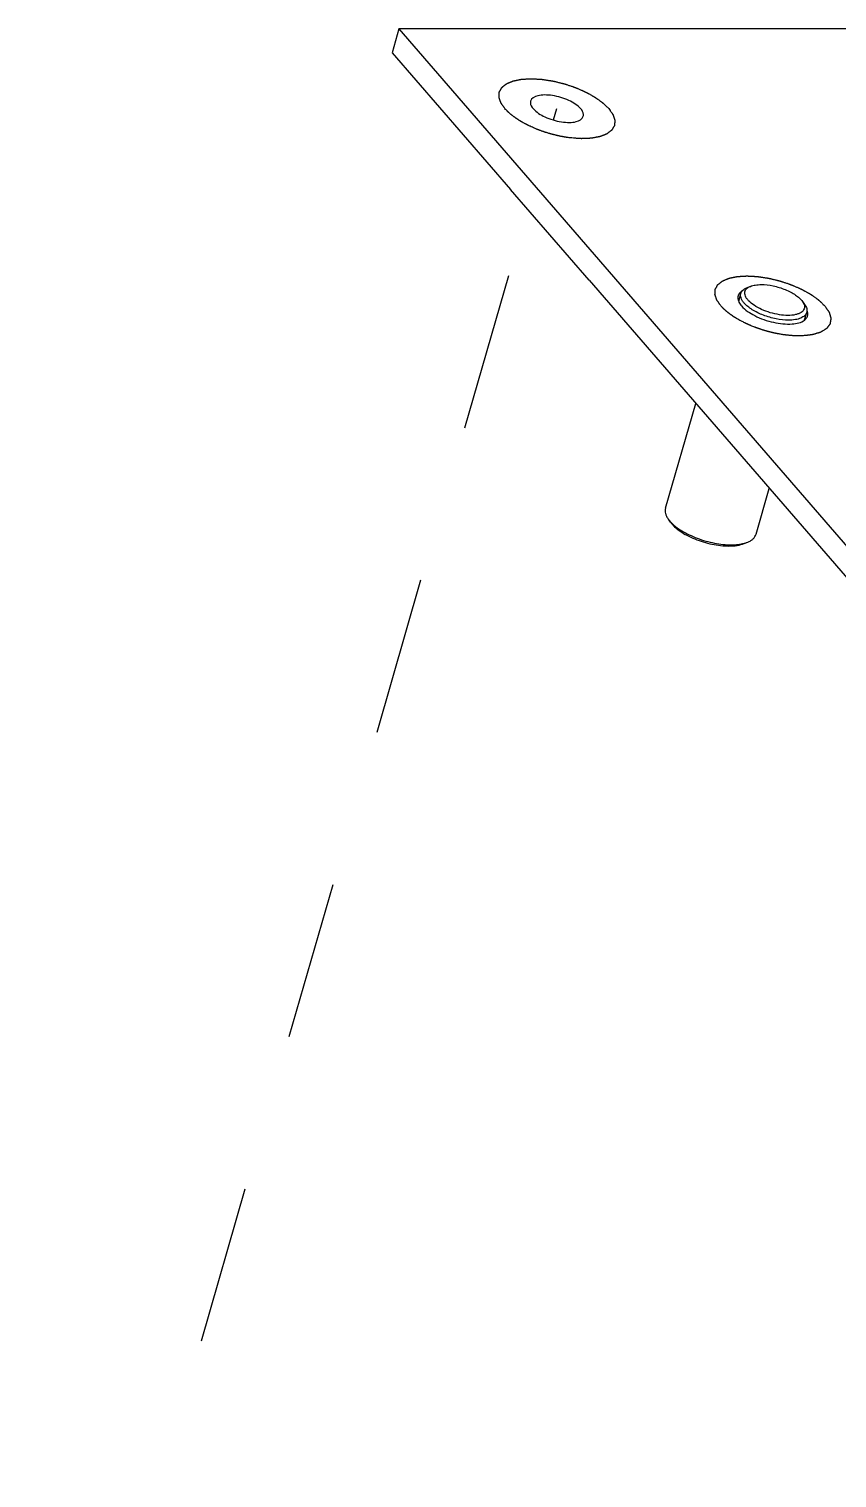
# Model space of a CAD drawing. Header units: millimetres. Extents: x -1 to 407, y -1 to 283.
# Drawn here: x 169.33 to 181.11, y 177.99 to 199.12 of the extents above; entities that cross this region are included whole.
import ezdxf

# ---------------------------------------------------------------- set-up
doc = ezdxf.new("R2010")
doc.units = ezdxf.units.MM
doc.header["$LTSCALE"] = 23.1
doc.linetypes.add('DASHED', pattern=[0.2, 0.1, -0.1])
doc.layers.get('0').update_dxf_attribs({"linetype": 'CONTINUOUS'})
doc.layers.add('001-PCB', color=7, linetype='CONTINUOUS')

msp = doc.modelspace()

# ---------------------------------------------------------------- linework, layer by layer
at = {"color": 4, "linetype": 'DASHED'}
for p, q in [((176.981, 197.794), (177.029, 197.959)), ((167.997, 166.673), (176.604, 196.487))]:
    msp.add_line(p, q, dxfattribs=at)
at = {"layer": '001-PCB', "color": 7, "linetype": 'Continuous'}
for p, q in [((174.723, 199.121), (174.623, 198.775)), ((174.723, 199.121), (189.813, 181.696)), ((211.529, 199.121), (174.723, 199.121)), ((174.623, 198.775), (176.349, 196.781)), ((177.497, 195.456), (189.713, 181.35)), ((179.68, 195.154), (179.711, 195.264)), ((179.851, 195.368), (179.799, 195.347)), ((180.609, 195.149), (180.642, 195.104)), ((180.641, 194.878), (180.672, 194.987)), ((178.612, 192.133), (179.053, 193.659)), ((179.933, 191.752), (180.126, 192.42)), ((178.686, 191.927), (178.654, 191.973)), ((179.761, 191.617), (179.813, 191.638))]:
    msp.add_line(p, q, dxfattribs=at)
at = {"layer": '001-PCB', "color": 4, "linetype": 'Continuous'}
for p, q in [((177.497, 195.456), (176.349, 196.781)), ((179.698, 194.871), (179.669, 194.888))]:
    msp.add_line(p, q, dxfattribs=at)
at = {"layer": '001-PCB', "color": 7, "linetype": 'Continuous'}
for centre, radius, start, end in [((179.829, 195.138), 0.188, 122.0675, 123.377), ((179.767, 195.201), 0.0988, 158.5494, 163.8416), ((180.015, 195.347), 0.339, 220.8953, 221.5974), ((180.591, 194.963), 0.0988, 338.5494, 343.8416)]:
    msp.add_arc(centre, radius, start, end, dxfattribs=at)
at = {"layer": '001-PCB', "color": 4, "linetype": 'Continuous'}
for points, knots in [([(176.271, 197.959), (176.266, 197.966), (176.258, 197.976), (176.249, 197.99), (176.241, 198.001), (176.235, 198.01), (176.23, 198.017), (176.226, 198.022), (176.223, 198.028), (176.22, 198.032), (176.217, 198.036), (176.216, 198.038), (176.214, 198.04), (176.213, 198.041), (176.213, 198.042), (176.212, 198.043), (176.212, 198.043), (176.212, 198.044), (176.211, 198.044), (176.211, 198.044), (176.211, 198.045), (176.211, 198.046), (176.21, 198.047), (176.21, 198.049), (176.209, 198.051), (176.208, 198.055), (176.206, 198.059), (176.205, 198.064), (176.203, 198.069), (176.2, 198.076), (176.198, 198.084), (176.195, 198.093), (176.192, 198.1), (176.191, 198.105), (176.189, 198.11), (176.187, 198.114), (176.186, 198.118), (176.185, 198.12), (176.185, 198.121), (176.184, 198.123), (176.184, 198.124), (176.184, 198.125), (176.184, 198.125), (176.183, 198.125), (176.184, 198.126), (176.184, 198.126), (176.184, 198.127), (176.184, 198.128), (176.184, 198.129), (176.184, 198.13), (176.184, 198.132), (176.184, 198.135), (176.184, 198.139), (176.185, 198.144), (176.185, 198.149), (176.185, 198.155), (176.186, 198.163), (176.186, 198.171), (176.186, 198.177), (176.187, 198.182), (176.187, 198.187), (176.187, 198.19), (176.187, 198.194), (176.187, 198.196), (176.187, 198.197), (176.188, 198.198), (176.188, 198.199), (176.188, 198.2), (176.188, 198.2), (176.188, 198.201), (176.188, 198.201), (176.188, 198.201), (176.188, 198.202), (176.189, 198.203), (176.189, 198.204), (176.19, 198.205), (176.191, 198.207), (176.193, 198.21), (176.195, 198.213), (176.197, 198.217), (176.199, 198.222), (176.202, 198.227), (176.206, 198.234), (176.21, 198.241), (176.213, 198.247), (176.215, 198.251), (176.218, 198.255), (176.22, 198.259), (176.221, 198.262), (176.222, 198.263), (176.223, 198.265), (176.224, 198.266), (176.224, 198.267), (176.224, 198.267), (176.225, 198.268), (176.225, 198.268), (176.225, 198.268), (176.225, 198.268), (176.226, 198.269), (176.227, 198.27), (176.228, 198.27), (176.229, 198.272), (176.231, 198.273), (176.234, 198.275), (176.237, 198.278), (176.242, 198.281), (176.246, 198.285), (176.251, 198.289), (176.258, 198.295), (176.265, 198.301), (176.271, 198.305), (176.275, 198.309), (176.279, 198.312), (176.283, 198.315), (176.286, 198.317), (176.288, 198.318), (176.289, 198.32), (176.29, 198.32), (176.291, 198.321), (176.291, 198.322), (176.292, 198.322), (176.292, 198.322), (176.292, 198.322), (176.293, 198.322), (176.294, 198.323), (176.295, 198.323), (176.297, 198.324), (176.299, 198.325), (176.301, 198.326), (176.305, 198.328), (176.31, 198.33), (176.316, 198.332), (176.322, 198.335), (176.33, 198.338), (176.34, 198.342), (176.35, 198.346), (176.358, 198.35), (176.364, 198.352), (176.37, 198.355), (176.375, 198.357), (176.379, 198.359), (176.381, 198.36), (176.383, 198.361), (176.385, 198.361), (176.386, 198.362), (176.387, 198.362), (176.387, 198.362), (176.387, 198.362), (176.388, 198.363), (176.389, 198.363), (176.39, 198.363), (176.391, 198.363), (176.393, 198.364), (176.396, 198.364), (176.399, 198.365), (176.404, 198.366), (176.41, 198.367), (176.417, 198.369), (176.425, 198.37), (176.435, 198.372), (176.447, 198.375), (176.46, 198.378), (176.47, 198.38), (176.477, 198.381), (176.485, 198.383), (176.491, 198.384), (176.496, 198.385), (176.499, 198.386), (176.502, 198.386), (176.504, 198.387), (176.505, 198.387), (176.506, 198.387), (176.507, 198.387), (176.507, 198.387), (176.508, 198.387), (176.509, 198.387), (176.51, 198.388), (176.512, 198.388), (176.514, 198.388), (176.517, 198.388), (176.521, 198.388), (176.527, 198.389), (176.534, 198.389), (176.543, 198.39), (176.552, 198.39), (176.564, 198.391), (176.578, 198.392), (176.593, 198.393), (176.605, 198.393), (176.614, 198.394), (176.623, 198.394), (176.63, 198.395), (176.636, 198.395), (176.64, 198.395), (176.643, 198.396), (176.645, 198.396), (176.647, 198.396), (176.648, 198.396), (176.649, 198.396), (176.65, 198.396), (176.65, 198.396), (176.651, 198.396), (176.652, 198.396), (176.654, 198.396), (176.657, 198.396), (176.66, 198.395), (176.664, 198.395), (176.671, 198.395), (176.679, 198.394), (176.688, 198.394), (176.698, 198.393), (176.711, 198.393), (176.727, 198.392), (176.743, 198.391), (176.756, 198.39), (176.765, 198.39), (176.775, 198.389), (176.783, 198.389), (176.79, 198.388), (176.794, 198.388), (176.798, 198.388), (176.801, 198.388), (176.803, 198.388), (176.804, 198.388), (176.805, 198.388), (176.807, 198.387), (176.81, 198.387), (176.814, 198.386), (176.819, 198.385), (176.826, 198.384), (176.835, 198.383), (176.845, 198.382), (176.855, 198.38), (176.869, 198.378), (176.885, 198.375), (176.906, 198.372), (176.923, 198.37), (176.936, 198.368), (176.945, 198.366), (176.952, 198.365), (176.957, 198.365), (176.961, 198.364), (176.964, 198.363), (176.966, 198.363), (176.967, 198.363), (176.968, 198.363), (176.97, 198.362), (176.973, 198.362), (176.977, 198.361), (176.982, 198.359), (176.989, 198.358), (176.998, 198.356), (177.012, 198.352), (177.029, 198.348), (177.05, 198.343), (177.07, 198.338), (177.088, 198.334), (177.101, 198.33), (177.11, 198.328), (177.117, 198.327), (177.122, 198.325), (177.126, 198.324), (177.129, 198.324), (177.131, 198.323), (177.132, 198.323), (177.134, 198.323), (177.135, 198.322), (177.138, 198.321), (177.143, 198.32), (177.148, 198.318), (177.154, 198.315), (177.163, 198.313), (177.177, 198.308), (177.194, 198.302), (177.214, 198.295), (177.235, 198.289), (177.252, 198.283), (177.266, 198.278), (177.274, 198.275), (177.281, 198.273), (177.286, 198.271), (177.29, 198.27), (177.293, 198.269), (177.295, 198.268), (177.296, 198.268), (177.298, 198.267), (177.299, 198.267), (177.302, 198.265), (177.306, 198.264), (177.311, 198.262), (177.317, 198.259), (177.325, 198.256), (177.337, 198.25), (177.353, 198.243), (177.372, 198.235), (177.388, 198.228), (177.4, 198.223), (177.41, 198.218), (177.419, 198.214), (177.427, 198.211), (177.433, 198.208), (177.438, 198.206), (177.442, 198.204), (177.445, 198.203), (177.446, 198.202), (177.447, 198.202), (177.448, 198.201), (177.45, 198.201), (177.452, 198.199), (177.456, 198.197), (177.46, 198.195), (177.466, 198.192), (177.473, 198.188), (177.481, 198.183), (177.49, 198.178), (177.501, 198.172), (177.515, 198.164), (177.529, 198.156), (177.54, 198.15), (177.549, 198.145), (177.557, 198.141), (177.564, 198.137), (177.57, 198.134), (177.573, 198.132), (177.576, 198.13), (177.578, 198.129), (177.58, 198.128), (177.581, 198.127), (177.582, 198.127), (177.583, 198.127), (177.583, 198.126), (177.584, 198.126), (177.585, 198.125), (177.586, 198.124), (177.588, 198.123), (177.59, 198.121), (177.593, 198.119), (177.598, 198.116), (177.604, 198.111), (177.611, 198.106), (177.618, 198.101), (177.628, 198.094), (177.639, 198.086), (177.651, 198.077), (177.661, 198.071), (177.668, 198.065), (177.675, 198.06), (177.681, 198.056), (177.686, 198.053), (177.689, 198.051), (177.691, 198.049), (177.693, 198.048), (177.694, 198.047), (177.695, 198.046), (177.696, 198.045), (177.696, 198.045), (177.697, 198.045), (177.697, 198.044), (177.698, 198.043), (177.699, 198.042), (177.701, 198.041), (177.703, 198.039), (177.705, 198.037), (177.709, 198.033), (177.713, 198.029), (177.719, 198.023), (177.725, 198.018), (177.732, 198.011), (177.741, 198.002), (177.753, 197.991), (177.768, 197.977), (177.779, 197.966), (177.786, 197.959)], [0, 0, 0, 0, 0.015625, 0.023438, 0.03125, 0.039062, 0.042969, 0.046875, 0.050781, 0.054688, 0.056641, 0.058594, 0.05957, 0.060547, 0.061523, 0.062012, 0.062256, 0.0625, 0.062744, 0.062988, 0.063477, 0.064453, 0.06543, 0.066406, 0.068359, 0.070312, 0.074219, 0.078125, 0.082031, 0.085938, 0.09375, 0.101562, 0.105469, 0.109375, 0.113281, 0.117188, 0.119141, 0.121094, 0.12207, 0.123047, 0.124023, 0.124512, 0.124756, 0.125, 0.125244, 0.125488, 0.125977, 0.126953, 0.12793, 0.128906, 0.130859, 0.132812, 0.136719, 0.140625, 0.144531, 0.148438, 0.15625, 0.164062, 0.167969, 0.171875, 0.175781, 0.179688, 0.181641, 0.183594, 0.18457, 0.185547, 0.186523, 0.187012, 0.187256, 0.1875, 0.187744, 0.187988, 0.188477, 0.189453, 0.19043, 0.191406, 0.193359, 0.195312, 0.199219, 0.203125, 0.207031, 0.210938, 0.21875, 0.226562, 0.230469, 0.234375, 0.238281, 0.242188, 0.244141, 0.246094, 0.24707, 0.248047, 0.249023, 0.249512, 0.249756, 0.25, 0.250244, 0.250488, 0.250977, 0.251953, 0.25293, 0.253906, 0.255859, 0.257812, 0.261719, 0.265625, 0.269531, 0.273438, 0.28125, 0.289062, 0.292969, 0.296875, 0.300781, 0.304688, 0.306641, 0.308594, 0.30957, 0.310547, 0.311523, 0.312012, 0.312256, 0.3125, 0.312744, 0.312988, 0.313477, 0.314453, 0.31543, 0.316406, 0.318359, 0.320312, 0.324219, 0.328125, 0.332031, 0.335938, 0.34375, 0.351562, 0.355469, 0.359375, 0.363281, 0.367188, 0.369141, 0.371094, 0.37207, 0.373047, 0.374023, 0.374512, 0.374756, 0.375, 0.375244, 0.375488, 0.375977, 0.376953, 0.37793, 0.378906, 0.380859, 0.382812, 0.386719, 0.390625, 0.394531, 0.398438, 0.40625, 0.414062, 0.417969, 0.421875, 0.425781, 0.429688, 0.431641, 0.433594, 0.43457, 0.435547, 0.436523, 0.437012, 0.437256, 0.4375, 0.437744, 0.437988, 0.438477, 0.439453, 0.44043, 0.441406, 0.443359, 0.445312, 0.449219, 0.453125, 0.457031, 0.460938, 0.46875, 0.476562, 0.480469, 0.484375, 0.488281, 0.492188, 0.494141, 0.496094, 0.49707, 0.498047, 0.499023, 0.499512, 0.499756, 0.5, 0.500244, 0.500488, 0.500977, 0.501953, 0.50293, 0.503906, 0.505859, 0.507812, 0.511719, 0.515625, 0.519531, 0.523438, 0.53125, 0.539062, 0.542969, 0.546875, 0.550781, 0.554688, 0.556641, 0.558594, 0.560547, 0.561523, 0.562012, 0.5625, 0.562988, 0.563477, 0.564453, 0.566406, 0.568359, 0.570312, 0.574219, 0.578125, 0.582031, 0.585938, 0.59375, 0.601562, 0.609375, 0.613281, 0.617188, 0.619141, 0.621094, 0.623047, 0.624023, 0.624512, 0.625, 0.625488, 0.625977, 0.626953, 0.628906, 0.630859, 0.632812, 0.636719, 0.640625, 0.648438, 0.65625, 0.664062, 0.671875, 0.675781, 0.679688, 0.681641, 0.683594, 0.685547, 0.686523, 0.687012, 0.6875, 0.687988, 0.688477, 0.689453, 0.691406, 0.693359, 0.695312, 0.699219, 0.703125, 0.710938, 0.71875, 0.726562, 0.734375, 0.738281, 0.742188, 0.744141, 0.746094, 0.748047, 0.749023, 0.749512, 0.75, 0.750488, 0.750977, 0.751953, 0.753906, 0.755859, 0.757812, 0.761719, 0.765625, 0.773438, 0.78125, 0.789062, 0.792969, 0.796875, 0.800781, 0.804688, 0.806641, 0.808594, 0.810547, 0.811523, 0.812012, 0.8125, 0.812988, 0.813477, 0.814453, 0.816406, 0.818359, 0.820312, 0.824219, 0.828125, 0.832031, 0.835938, 0.84375, 0.851562, 0.855469, 0.859375, 0.863281, 0.867188, 0.869141, 0.871094, 0.87207, 0.873047, 0.874023, 0.874512, 0.874756, 0.875, 0.875244, 0.875488, 0.875977, 0.876953, 0.87793, 0.878906, 0.880859, 0.882812, 0.886719, 0.890625, 0.894531, 0.898438, 0.90625, 0.914062, 0.917969, 0.921875, 0.925781, 0.929688, 0.931641, 0.933594, 0.93457, 0.935547, 0.936523, 0.937012, 0.937256, 0.9375, 0.937744, 0.937988, 0.938477, 0.939453, 0.94043, 0.941406, 0.943359, 0.945312, 0.949219, 0.953125, 0.957031, 0.960938, 0.96875, 0.976562, 0.984375, 1, 1, 1, 1]), ([(176.67, 197.687), (176.66, 197.692), (176.645, 197.699), (176.625, 197.709), (176.612, 197.715), (176.602, 197.719), (176.596, 197.722), (176.591, 197.724), (176.589, 197.726), (176.586, 197.727), (176.583, 197.729), (176.578, 197.731), (176.572, 197.735), (176.562, 197.74), (176.55, 197.747), (176.538, 197.753), (176.528, 197.759), (176.522, 197.762), (176.517, 197.765), (176.514, 197.766), (176.512, 197.768), (176.511, 197.768), (176.51, 197.769), (176.508, 197.77), (176.505, 197.772), (176.5, 197.775), (176.493, 197.779), (176.487, 197.784), (176.478, 197.789), (176.469, 197.795), (176.46, 197.801), (176.454, 197.804), (176.45, 197.807), (176.446, 197.809), (176.444, 197.811), (176.442, 197.812), (176.44, 197.813), (176.44, 197.813), (176.439, 197.814), (176.438, 197.815), (176.436, 197.816), (176.434, 197.818), (176.431, 197.82), (176.427, 197.823), (176.422, 197.826), (176.416, 197.831), (176.41, 197.835), (176.403, 197.84), (176.397, 197.844), (176.391, 197.848), (176.386, 197.852), (176.382, 197.855), (176.38, 197.857), (176.378, 197.858), (176.377, 197.859), (176.376, 197.86), (176.375, 197.861), (176.373, 197.862), (176.371, 197.864), (176.368, 197.867), (176.363, 197.871), (176.356, 197.877), (176.347, 197.884), (176.339, 197.892), (176.332, 197.898), (176.327, 197.901), (176.324, 197.905), (176.322, 197.906), (176.32, 197.908), (176.319, 197.908), (176.318, 197.909), (176.317, 197.91), (176.315, 197.913), (176.312, 197.916), (176.307, 197.921), (176.303, 197.926), (176.297, 197.932), (176.286, 197.943), (176.277, 197.952), (176.271, 197.959)], [0, 0, 0, 0, 0.0625, 0.09375, 0.125, 0.140625, 0.15625, 0.164062, 0.167969, 0.171875, 0.179688, 0.1875, 0.203125, 0.21875, 0.25, 0.28125, 0.296875, 0.3125, 0.320312, 0.328125, 0.332031, 0.333984, 0.335938, 0.339844, 0.34375, 0.359375, 0.375, 0.390625, 0.40625, 0.4375, 0.453125, 0.46875, 0.476562, 0.484375, 0.492188, 0.496094, 0.498047, 0.5, 0.501953, 0.503906, 0.507812, 0.515625, 0.523438, 0.53125, 0.546875, 0.5625, 0.578125, 0.59375, 0.609375, 0.625, 0.640625, 0.648438, 0.65625, 0.660156, 0.664062, 0.666016, 0.667969, 0.671875, 0.679688, 0.6875, 0.703125, 0.71875, 0.75, 0.78125, 0.796875, 0.8125, 0.820312, 0.828125, 0.832031, 0.833984, 0.835938, 0.839844, 0.84375, 0.859375, 0.875, 0.890625, 0.90625, 0.9375, 1, 1, 1, 1]), ([(177.786, 197.959), (177.792, 197.95), (177.8, 197.938), (177.812, 197.922), (177.819, 197.912), (177.824, 197.904), (177.828, 197.898), (177.833, 197.892), (177.836, 197.887), (177.839, 197.883), (177.841, 197.88), (177.843, 197.877), (177.844, 197.875), (177.845, 197.874), (177.846, 197.873), (177.846, 197.872), (177.846, 197.872), (177.847, 197.871), (177.847, 197.87), (177.847, 197.869), (177.848, 197.867), (177.849, 197.865), (177.85, 197.861), (177.852, 197.856), (177.854, 197.85), (177.856, 197.844), (177.858, 197.836), (177.861, 197.829), (177.863, 197.821), (177.865, 197.815), (177.867, 197.809), (177.869, 197.804), (177.87, 197.8), (177.871, 197.797), (177.872, 197.795), (177.873, 197.792), (177.873, 197.79), (177.874, 197.79), (177.874, 197.789), (177.874, 197.789), (177.874, 197.788), (177.874, 197.787), (177.874, 197.786), (177.874, 197.785), (177.873, 197.783), (177.873, 197.78), (177.873, 197.775), (177.872, 197.768), (177.872, 197.759), (177.871, 197.75), (177.87, 197.743), (177.87, 197.738), (177.87, 197.732), (177.869, 197.727), (177.869, 197.722), (177.869, 197.719), (177.869, 197.718), (177.868, 197.716), (177.868, 197.715), (177.868, 197.714), (177.868, 197.713), (177.868, 197.713), (177.868, 197.713), (177.868, 197.712), (177.868, 197.712), (177.868, 197.712), (177.867, 197.711), (177.867, 197.71), (177.866, 197.708), (177.864, 197.706), (177.863, 197.704), (177.861, 197.701), (177.859, 197.697), (177.856, 197.692), (177.852, 197.686), (177.848, 197.678), (177.843, 197.67), (177.839, 197.663), (177.837, 197.659), (177.834, 197.655), (177.832, 197.652), (177.831, 197.649), (177.83, 197.647), (177.829, 197.646), (177.829, 197.646), (177.829, 197.645), (177.828, 197.645), (177.828, 197.645), (177.828, 197.644), (177.827, 197.644), (177.826, 197.643), (177.825, 197.643), (177.824, 197.642), (177.822, 197.64), (177.82, 197.639), (177.818, 197.637), (177.815, 197.635), (177.81, 197.631), (177.803, 197.625), (177.793, 197.618), (177.783, 197.61), (177.775, 197.604), (177.769, 197.599), (177.766, 197.597), (177.763, 197.595), (177.762, 197.594), (177.761, 197.593), (177.759, 197.592), (177.759, 197.592), (177.758, 197.591), (177.758, 197.591), (177.757, 197.591), (177.757, 197.591), (177.756, 197.59), (177.756, 197.59), (177.754, 197.589), (177.751, 197.588), (177.748, 197.587), (177.743, 197.585), (177.737, 197.583), (177.73, 197.58), (177.721, 197.576), (177.709, 197.572), (177.697, 197.567), (177.688, 197.563), (177.681, 197.56), (177.675, 197.558), (177.671, 197.556), (177.667, 197.555), (177.664, 197.554), (177.662, 197.553), (177.66, 197.552), (177.659, 197.552), (177.658, 197.552), (177.658, 197.551), (177.657, 197.551), (177.657, 197.551), (177.656, 197.551), (177.654, 197.551), (177.652, 197.55), (177.65, 197.55), (177.647, 197.549), (177.641, 197.548), (177.634, 197.547), (177.625, 197.545), (177.616, 197.543), (177.607, 197.542), (177.595, 197.54), (177.58, 197.537), (177.566, 197.534), (177.554, 197.532), (177.546, 197.53), (177.541, 197.529), (177.538, 197.529), (177.536, 197.528), (177.534, 197.528), (177.532, 197.528), (177.532, 197.528), (177.531, 197.527), (177.53, 197.527), (177.528, 197.527), (177.525, 197.527), (177.521, 197.527), (177.516, 197.527), (177.511, 197.527), (177.504, 197.526), (177.496, 197.526), (177.486, 197.525), (177.475, 197.525), (177.462, 197.524), (177.445, 197.524), (177.428, 197.523), (177.414, 197.522), (177.406, 197.522), (177.399, 197.522), (177.395, 197.522), (177.391, 197.521), (177.389, 197.521), (177.388, 197.521), (177.386, 197.521), (177.385, 197.521), (177.383, 197.521), (177.381, 197.522), (177.377, 197.522), (177.372, 197.522), (177.367, 197.523), (177.359, 197.523), (177.349, 197.524), (177.338, 197.525), (177.327, 197.525), (177.312, 197.526), (177.293, 197.528), (177.262, 197.53), (177.24, 197.532), (177.224, 197.533)], [0, 0, 0, 0, 0.03125, 0.046875, 0.0625, 0.070312, 0.078125, 0.085938, 0.09375, 0.097656, 0.101562, 0.105469, 0.107422, 0.109375, 0.110352, 0.111328, 0.111816, 0.112305, 0.113281, 0.115234, 0.117188, 0.121094, 0.125, 0.132812, 0.140625, 0.148438, 0.15625, 0.171875, 0.179688, 0.1875, 0.195312, 0.203125, 0.207031, 0.210938, 0.214844, 0.21875, 0.220703, 0.22168, 0.222168, 0.222656, 0.223633, 0.224609, 0.226562, 0.228516, 0.230469, 0.234375, 0.242188, 0.25, 0.265625, 0.28125, 0.289062, 0.296875, 0.304688, 0.3125, 0.320312, 0.324219, 0.326172, 0.328125, 0.330078, 0.332031, 0.33252, 0.333008, 0.333252, 0.333496, 0.333984, 0.334961, 0.335938, 0.337891, 0.339844, 0.34375, 0.347656, 0.351562, 0.359375, 0.367188, 0.375, 0.390625, 0.40625, 0.414062, 0.421875, 0.429688, 0.433594, 0.4375, 0.441406, 0.442383, 0.443359, 0.443848, 0.444336, 0.444824, 0.445312, 0.446289, 0.447266, 0.449219, 0.451172, 0.453125, 0.457031, 0.460938, 0.464844, 0.46875, 0.484375, 0.5, 0.515625, 0.53125, 0.539062, 0.542969, 0.546875, 0.548828, 0.550781, 0.552734, 0.553711, 0.554688, 0.555176, 0.555664, 0.556152, 0.556641, 0.557617, 0.558594, 0.5625, 0.566406, 0.570312, 0.578125, 0.585938, 0.59375, 0.609375, 0.625, 0.632812, 0.640625, 0.648438, 0.652344, 0.65625, 0.660156, 0.662109, 0.664062, 0.665039, 0.666016, 0.666504, 0.666992, 0.66748, 0.667969, 0.669922, 0.671875, 0.673828, 0.675781, 0.679688, 0.6875, 0.695312, 0.703125, 0.710938, 0.71875, 0.734375, 0.75, 0.757812, 0.765625, 0.769531, 0.771484, 0.773438, 0.775391, 0.776367, 0.777344, 0.777832, 0.77832, 0.779297, 0.78125, 0.785156, 0.789062, 0.792969, 0.796875, 0.804688, 0.8125, 0.820312, 0.828125, 0.84375, 0.859375, 0.867188, 0.875, 0.878906, 0.882812, 0.884766, 0.886719, 0.887695, 0.888672, 0.889648, 0.890625, 0.892578, 0.894531, 0.898438, 0.902344, 0.90625, 0.914062, 0.921875, 0.929688, 0.9375, 0.953125, 0.96875, 1, 1, 1, 1]), ([(177.224, 197.533), (177.213, 197.534), (177.196, 197.537), (177.176, 197.54), (177.165, 197.541), (177.157, 197.543), (177.148, 197.544), (177.142, 197.545), (177.138, 197.545), (177.136, 197.546), (177.135, 197.546), (177.133, 197.546), (177.13, 197.547), (177.127, 197.547), (177.121, 197.549), (177.114, 197.55), (177.102, 197.552), (177.087, 197.555), (177.072, 197.558), (177.06, 197.561), (177.053, 197.562), (177.047, 197.563), (177.044, 197.564), (177.041, 197.564), (177.038, 197.565), (177.032, 197.567), (177.025, 197.568), (177.013, 197.571), (176.998, 197.575), (176.984, 197.579), (176.972, 197.582), (176.963, 197.584), (176.956, 197.586), (176.95, 197.587), (176.948, 197.588), (176.945, 197.588), (176.943, 197.589), (176.94, 197.59), (176.935, 197.591), (176.928, 197.594), (176.919, 197.596), (176.907, 197.6), (176.893, 197.604), (176.878, 197.609), (176.866, 197.612), (176.859, 197.614), (176.854, 197.616), (176.851, 197.617), (176.848, 197.618), (176.845, 197.619), (176.839, 197.621), (176.832, 197.624), (176.82, 197.628), (176.806, 197.633), (176.792, 197.638), (176.781, 197.642), (176.773, 197.645), (176.768, 197.647), (176.764, 197.648), (176.761, 197.649), (176.758, 197.65), (176.754, 197.652), (176.746, 197.655), (176.735, 197.66), (176.721, 197.666), (176.698, 197.675), (176.681, 197.682), (176.67, 197.687)], [0, 0, 0, 0, 0.0625, 0.09375, 0.109375, 0.125, 0.140625, 0.15625, 0.160156, 0.164062, 0.166016, 0.167969, 0.171875, 0.179688, 0.1875, 0.203125, 0.21875, 0.25, 0.28125, 0.296875, 0.3125, 0.320312, 0.328125, 0.332031, 0.335938, 0.34375, 0.359375, 0.375, 0.40625, 0.4375, 0.453125, 0.46875, 0.484375, 0.492188, 0.496094, 0.5, 0.503906, 0.507812, 0.515625, 0.53125, 0.546875, 0.5625, 0.59375, 0.625, 0.640625, 0.65625, 0.664062, 0.667969, 0.671875, 0.679688, 0.6875, 0.703125, 0.71875, 0.75, 0.78125, 0.796875, 0.8125, 0.820312, 0.828125, 0.832031, 0.835938, 0.84375, 0.859375, 0.875, 0.90625, 0.9375, 1, 1, 1, 1]), ([(179.421, 195.082), (179.417, 195.089), (179.409, 195.1), (179.399, 195.114), (179.392, 195.125), (179.386, 195.133), (179.381, 195.141), (179.377, 195.146), (179.373, 195.151), (179.37, 195.156), (179.368, 195.159), (179.366, 195.161), (179.365, 195.163), (179.364, 195.164), (179.363, 195.166), (179.363, 195.166), (179.363, 195.167), (179.362, 195.167), (179.362, 195.167), (179.362, 195.168), (179.362, 195.169), (179.361, 195.17), (179.361, 195.171), (179.36, 195.173), (179.36, 195.175), (179.358, 195.178), (179.357, 195.182), (179.355, 195.188), (179.354, 195.193), (179.351, 195.199), (179.348, 195.208), (179.345, 195.216), (179.343, 195.223), (179.341, 195.228), (179.339, 195.234), (179.338, 195.238), (179.337, 195.241), (179.336, 195.243), (179.336, 195.245), (179.335, 195.246), (179.335, 195.247), (179.334, 195.248), (179.334, 195.249), (179.334, 195.249), (179.334, 195.249), (179.334, 195.25), (179.334, 195.25), (179.334, 195.251), (179.334, 195.252), (179.335, 195.254), (179.335, 195.256), (179.335, 195.259), (179.335, 195.263), (179.335, 195.268), (179.336, 195.272), (179.336, 195.279), (179.336, 195.287), (179.337, 195.294), (179.337, 195.301), (179.337, 195.305), (179.338, 195.31), (179.338, 195.314), (179.338, 195.317), (179.338, 195.319), (179.338, 195.321), (179.338, 195.322), (179.338, 195.323), (179.338, 195.324), (179.338, 195.324), (179.338, 195.324), (179.339, 195.324), (179.339, 195.325), (179.339, 195.325), (179.34, 195.326), (179.34, 195.327), (179.341, 195.329), (179.342, 195.331), (179.343, 195.333), (179.345, 195.337), (179.348, 195.341), (179.35, 195.345), (179.353, 195.351), (179.357, 195.358), (179.361, 195.365), (179.364, 195.37), (179.366, 195.375), (179.369, 195.379), (179.37, 195.382), (179.372, 195.385), (179.373, 195.387), (179.374, 195.388), (179.374, 195.389), (179.375, 195.39), (179.375, 195.391), (179.375, 195.391), (179.375, 195.391), (179.376, 195.392), (179.376, 195.392), (179.377, 195.392), (179.378, 195.393), (179.379, 195.394), (179.38, 195.395), (179.382, 195.397), (179.385, 195.399), (179.388, 195.402), (179.392, 195.405), (179.397, 195.408), (179.402, 195.413), (179.409, 195.419), (179.416, 195.424), (179.422, 195.429), (179.426, 195.432), (179.43, 195.436), (179.434, 195.438), (179.437, 195.441), (179.438, 195.442), (179.44, 195.443), (179.441, 195.444), (179.442, 195.445), (179.442, 195.445), (179.443, 195.445), (179.443, 195.446), (179.443, 195.446), (179.444, 195.446), (179.445, 195.446), (179.446, 195.447), (179.447, 195.448), (179.449, 195.448), (179.452, 195.449), (179.456, 195.451), (179.461, 195.453), (179.467, 195.456), (179.473, 195.458), (179.481, 195.462), (179.491, 195.466), (179.5, 195.47), (179.508, 195.473), (179.514, 195.476), (179.52, 195.478), (179.525, 195.481), (179.529, 195.482), (179.532, 195.483), (179.534, 195.484), (179.535, 195.485), (179.536, 195.485), (179.537, 195.486), (179.538, 195.486), (179.538, 195.486), (179.539, 195.486), (179.539, 195.486), (179.54, 195.486), (179.542, 195.487), (179.544, 195.487), (179.546, 195.488), (179.549, 195.488), (179.554, 195.489), (179.561, 195.491), (179.568, 195.492), (179.576, 195.494), (179.586, 195.496), (179.598, 195.499), (179.611, 195.501), (179.621, 195.503), (179.628, 195.505), (179.636, 195.506), (179.642, 195.508), (179.647, 195.509), (179.65, 195.509), (179.652, 195.51), (179.654, 195.51), (179.656, 195.511), (179.657, 195.511), (179.658, 195.511), (179.658, 195.511), (179.659, 195.511), (179.659, 195.511), (179.661, 195.511), (179.662, 195.511), (179.665, 195.511), (179.668, 195.512), (179.671, 195.512), (179.677, 195.512), (179.685, 195.513), (179.694, 195.513), (179.702, 195.514), (179.714, 195.514), (179.729, 195.515), (179.744, 195.516), (179.756, 195.517), (179.765, 195.517), (179.774, 195.518), (179.781, 195.518), (179.787, 195.519), (179.791, 195.519), (179.794, 195.519), (179.796, 195.519), (179.798, 195.519), (179.799, 195.52), (179.8, 195.52), (179.8, 195.52), (179.801, 195.52), (179.802, 195.52), (179.803, 195.519), (179.805, 195.519), (179.808, 195.519), (179.811, 195.519), (179.815, 195.519), (179.821, 195.518), (179.829, 195.518), (179.839, 195.518), (179.849, 195.517), (179.861, 195.516), (179.878, 195.515), (179.894, 195.515), (179.906, 195.514), (179.916, 195.513), (179.926, 195.513), (179.934, 195.512), (179.94, 195.512), (179.945, 195.512), (179.949, 195.512), (179.952, 195.511), (179.954, 195.511), (179.955, 195.511), (179.956, 195.511), (179.958, 195.511), (179.961, 195.51), (179.965, 195.51), (179.97, 195.509), (179.977, 195.508), (179.985, 195.507), (179.995, 195.505), (180.006, 195.504), (180.019, 195.502), (180.036, 195.499), (180.057, 195.496), (180.074, 195.493), (180.087, 195.491), (180.096, 195.49), (180.102, 195.489), (180.107, 195.488), (180.112, 195.488), (180.115, 195.487), (180.116, 195.487), (180.118, 195.487), (180.119, 195.486), (180.121, 195.486), (180.124, 195.485), (180.128, 195.484), (180.133, 195.483), (180.14, 195.481), (180.149, 195.479), (180.162, 195.476), (180.18, 195.472), (180.2, 195.467), (180.221, 195.462), (180.238, 195.457), (180.252, 195.454), (180.261, 195.452), (180.267, 195.45), (180.273, 195.449), (180.277, 195.448), (180.28, 195.447), (180.282, 195.447), (180.283, 195.447), (180.284, 195.446), (180.286, 195.446), (180.289, 195.445), (180.293, 195.443), (180.298, 195.441), (180.305, 195.439), (180.314, 195.436), (180.327, 195.432), (180.345, 195.426), (180.365, 195.419), (180.386, 195.412), (180.403, 195.406), (180.416, 195.402), (180.425, 195.399), (180.432, 195.397), (180.437, 195.395), (180.441, 195.393), (180.444, 195.392), (180.446, 195.392), (180.447, 195.391), (180.448, 195.391), (180.45, 195.39), (180.453, 195.389), (180.457, 195.387), (180.461, 195.385), (180.468, 195.383), (180.475, 195.379), (180.488, 195.374), (180.504, 195.367), (180.523, 195.358), (180.538, 195.352), (180.551, 195.346), (180.56, 195.342), (180.57, 195.338), (180.578, 195.334), (180.584, 195.332), (180.589, 195.33), (180.593, 195.328), (180.595, 195.327), (180.597, 195.326), (180.598, 195.326), (180.599, 195.325), (180.601, 195.324), (180.603, 195.323), (180.607, 195.321), (180.611, 195.318), (180.616, 195.315), (180.623, 195.311), (180.632, 195.307), (180.64, 195.302), (180.652, 195.296), (180.666, 195.288), (180.68, 195.28), (180.691, 195.274), (180.699, 195.269), (180.708, 195.264), (180.715, 195.26), (180.721, 195.257), (180.724, 195.255), (180.727, 195.254), (180.729, 195.253), (180.731, 195.252), (180.732, 195.251), (180.733, 195.251), (180.733, 195.25), (180.734, 195.25), (180.734, 195.25), (180.735, 195.249), (180.737, 195.248), (180.739, 195.246), (180.741, 195.245), (180.744, 195.243), (180.749, 195.239), (180.755, 195.235), (180.762, 195.23), (180.769, 195.225), (180.778, 195.218), (180.79, 195.209), (180.802, 195.201), (180.812, 195.194), (180.819, 195.189), (180.826, 195.184), (180.832, 195.18), (180.836, 195.176), (180.839, 195.174), (180.842, 195.172), (180.844, 195.171), (180.845, 195.17), (180.846, 195.169), (180.847, 195.169), (180.847, 195.169), (180.847, 195.168), (180.848, 195.168), (180.849, 195.167), (180.85, 195.166), (180.851, 195.165), (180.853, 195.163), (180.856, 195.16), (180.859, 195.157), (180.864, 195.152), (180.87, 195.147), (180.875, 195.142), (180.883, 195.134), (180.892, 195.125), (180.903, 195.115), (180.918, 195.1), (180.93, 195.089), (180.937, 195.082)], [0, 0, 0, 0, 0.015625, 0.023438, 0.03125, 0.039062, 0.042969, 0.046875, 0.050781, 0.054688, 0.056641, 0.058594, 0.05957, 0.060547, 0.061523, 0.062012, 0.062256, 0.0625, 0.062744, 0.062988, 0.063477, 0.064453, 0.06543, 0.066406, 0.068359, 0.070312, 0.074219, 0.078125, 0.082031, 0.085938, 0.09375, 0.101562, 0.105469, 0.109375, 0.113281, 0.117188, 0.119141, 0.121094, 0.12207, 0.123047, 0.124023, 0.124512, 0.124756, 0.125, 0.125244, 0.125488, 0.125977, 0.126953, 0.12793, 0.128906, 0.130859, 0.132812, 0.136719, 0.140625, 0.144531, 0.148438, 0.15625, 0.164062, 0.167969, 0.171875, 0.175781, 0.179688, 0.181641, 0.183594, 0.18457, 0.185547, 0.186523, 0.187012, 0.187256, 0.1875, 0.187744, 0.187988, 0.188477, 0.189453, 0.19043, 0.191406, 0.193359, 0.195312, 0.199219, 0.203125, 0.207031, 0.210938, 0.21875, 0.226562, 0.230469, 0.234375, 0.238281, 0.242188, 0.244141, 0.246094, 0.24707, 0.248047, 0.249023, 0.249512, 0.249756, 0.25, 0.250244, 0.250488, 0.250977, 0.251953, 0.25293, 0.253906, 0.255859, 0.257812, 0.261719, 0.265625, 0.269531, 0.273438, 0.28125, 0.289062, 0.292969, 0.296875, 0.300781, 0.304688, 0.306641, 0.308594, 0.30957, 0.310547, 0.311523, 0.312012, 0.312256, 0.3125, 0.312744, 0.312988, 0.313477, 0.314453, 0.31543, 0.316406, 0.318359, 0.320312, 0.324219, 0.328125, 0.332031, 0.335938, 0.34375, 0.351562, 0.355469, 0.359375, 0.363281, 0.367188, 0.369141, 0.371094, 0.37207, 0.373047, 0.374023, 0.374512, 0.374756, 0.375, 0.375244, 0.375488, 0.375977, 0.376953, 0.37793, 0.378906, 0.380859, 0.382812, 0.386719, 0.390625, 0.394531, 0.398438, 0.40625, 0.414062, 0.417969, 0.421875, 0.425781, 0.429688, 0.431641, 0.433594, 0.43457, 0.435547, 0.436523, 0.437012, 0.437256, 0.4375, 0.437744, 0.437988, 0.438477, 0.439453, 0.44043, 0.441406, 0.443359, 0.445312, 0.449219, 0.453125, 0.457031, 0.460938, 0.46875, 0.476562, 0.480469, 0.484375, 0.488281, 0.492188, 0.494141, 0.496094, 0.49707, 0.498047, 0.499023, 0.499512, 0.499756, 0.5, 0.500244, 0.500488, 0.500977, 0.501953, 0.50293, 0.503906, 0.505859, 0.507812, 0.511719, 0.515625, 0.519531, 0.523438, 0.53125, 0.539062, 0.542969, 0.546875, 0.550781, 0.554688, 0.556641, 0.558594, 0.560547, 0.561523, 0.562012, 0.5625, 0.562988, 0.563477, 0.564453, 0.566406, 0.568359, 0.570312, 0.574219, 0.578125, 0.582031, 0.585938, 0.59375, 0.601562, 0.609375, 0.613281, 0.617188, 0.619141, 0.621094, 0.623047, 0.624023, 0.624512, 0.625, 0.625488, 0.625977, 0.626953, 0.628906, 0.630859, 0.632812, 0.636719, 0.640625, 0.648438, 0.65625, 0.664062, 0.671875, 0.675781, 0.679688, 0.681641, 0.683594, 0.685547, 0.686523, 0.687012, 0.6875, 0.687988, 0.688477, 0.689453, 0.691406, 0.693359, 0.695312, 0.699219, 0.703125, 0.710938, 0.71875, 0.726562, 0.734375, 0.738281, 0.742188, 0.744141, 0.746094, 0.748047, 0.749023, 0.749512, 0.75, 0.750488, 0.750977, 0.751953, 0.753906, 0.755859, 0.757812, 0.761719, 0.765625, 0.773438, 0.78125, 0.789062, 0.792969, 0.796875, 0.800781, 0.804688, 0.806641, 0.808594, 0.810547, 0.811523, 0.812012, 0.8125, 0.812988, 0.813477, 0.814453, 0.816406, 0.818359, 0.820312, 0.824219, 0.828125, 0.832031, 0.835938, 0.84375, 0.851562, 0.855469, 0.859375, 0.863281, 0.867188, 0.869141, 0.871094, 0.87207, 0.873047, 0.874023, 0.874512, 0.874756, 0.875, 0.875244, 0.875488, 0.875977, 0.876953, 0.87793, 0.878906, 0.880859, 0.882812, 0.886719, 0.890625, 0.894531, 0.898438, 0.90625, 0.914062, 0.917969, 0.921875, 0.925781, 0.929688, 0.931641, 0.933594, 0.93457, 0.935547, 0.936523, 0.937012, 0.937256, 0.9375, 0.937744, 0.937988, 0.938477, 0.939453, 0.94043, 0.941406, 0.943359, 0.945312, 0.949219, 0.953125, 0.957031, 0.960938, 0.96875, 0.976562, 0.984375, 1, 1, 1, 1]), ([(179.669, 194.888), (179.663, 194.891), (179.654, 194.897), (179.642, 194.904), (179.634, 194.909), (179.628, 194.912), (179.625, 194.915), (179.622, 194.916), (179.619, 194.918), (179.613, 194.922), (179.606, 194.927), (179.597, 194.933), (179.588, 194.939), (179.582, 194.943), (179.577, 194.946), (179.575, 194.947), (179.574, 194.948), (179.573, 194.949), (179.57, 194.951), (179.567, 194.953), (179.561, 194.957), (179.554, 194.963), (179.548, 194.968), (179.542, 194.972), (179.538, 194.975), (179.535, 194.977), (179.532, 194.979), (179.531, 194.98), (179.53, 194.981), (179.529, 194.982), (179.528, 194.983), (179.526, 194.984), (179.522, 194.987), (179.519, 194.99), (179.514, 194.994), (179.507, 194.999), (179.501, 195.004), (179.496, 195.009), (179.493, 195.011), (179.491, 195.013), (179.49, 195.014), (179.489, 195.015), (179.487, 195.016), (179.484, 195.019), (179.479, 195.024), (179.472, 195.03), (179.465, 195.037), (179.46, 195.041), (179.457, 195.044), (179.456, 195.046), (179.455, 195.047), (179.453, 195.048), (179.452, 195.05), (179.449, 195.053), (179.445, 195.057), (179.44, 195.062), (179.432, 195.071), (179.426, 195.078), (179.421, 195.082)], [0, 0, 0, 0, 0.0625, 0.09375, 0.125, 0.140625, 0.15625, 0.164062, 0.171875, 0.1875, 0.21875, 0.25, 0.28125, 0.3125, 0.320312, 0.328125, 0.332031, 0.335938, 0.34375, 0.359375, 0.375, 0.40625, 0.4375, 0.453125, 0.46875, 0.484375, 0.492188, 0.496094, 0.5, 0.503906, 0.507812, 0.515625, 0.53125, 0.546875, 0.5625, 0.59375, 0.625, 0.640625, 0.65625, 0.664062, 0.667969, 0.671875, 0.679688, 0.6875, 0.71875, 0.75, 0.78125, 0.8125, 0.820312, 0.828125, 0.832031, 0.835938, 0.84375, 0.859375, 0.875, 0.90625, 0.9375, 1, 1, 1, 1]), ([(180.937, 195.082), (180.942, 195.075), (180.951, 195.062), (180.962, 195.045), (180.971, 195.032), (180.977, 195.023), (180.982, 195.016), (180.985, 195.011), (180.989, 195.006), (180.991, 195.002), (180.994, 194.999), (180.996, 194.996), (180.997, 194.994), (180.998, 194.992), (180.999, 194.991), (180.999, 194.991), (181, 194.99), (181, 194.99), (181, 194.99), (181, 194.989), (181, 194.989), (181, 194.988), (181.001, 194.987), (181.001, 194.986), (181.002, 194.984), (181.003, 194.98), (181.004, 194.976), (181.006, 194.97), (181.008, 194.962), (181.011, 194.952), (181.014, 194.942), (181.016, 194.934), (181.018, 194.927), (181.019, 194.922), (181.021, 194.918), (181.022, 194.913), (181.023, 194.91), (181.024, 194.908), (181.024, 194.906), (181.025, 194.904), (181.025, 194.903), (181.025, 194.902), (181.026, 194.901), (181.026, 194.9), (181.026, 194.9), (181.026, 194.9), (181.026, 194.899), (181.026, 194.898), (181.025, 194.897), (181.025, 194.896), (181.025, 194.894), (181.025, 194.891), (181.024, 194.888), (181.023, 194.883), (181.022, 194.876), (181.02, 194.864), (181.018, 194.852), (181.016, 194.842), (181.015, 194.836), (181.015, 194.832), (181.014, 194.828), (181.013, 194.825), (181.013, 194.823), (181.013, 194.822), (181.013, 194.821), (181.013, 194.82), (181.012, 194.819), (181.012, 194.819), (181.012, 194.819), (181.012, 194.818), (181.012, 194.818), (181.011, 194.817), (181.011, 194.816), (181.01, 194.816), (181.009, 194.814), (181.008, 194.813), (181.006, 194.81), (181.004, 194.807), (181.001, 194.803), (180.997, 194.798), (180.992, 194.792), (180.987, 194.785), (180.981, 194.777), (180.977, 194.771), (180.973, 194.766), (180.97, 194.763), (180.968, 194.76), (180.966, 194.757), (180.965, 194.755), (180.964, 194.754), (180.963, 194.753), (180.962, 194.752), (180.962, 194.752), (180.961, 194.751), (180.961, 194.751), (180.961, 194.751), (180.96, 194.75), (180.959, 194.75), (180.958, 194.749), (180.957, 194.748), (180.955, 194.747), (180.951, 194.745), (180.947, 194.743), (180.943, 194.74), (180.936, 194.736), (180.925, 194.729), (180.912, 194.721), (180.899, 194.713), (180.891, 194.708), (180.885, 194.705), (180.882, 194.703), (180.88, 194.701), (180.878, 194.7), (180.876, 194.699), (180.875, 194.699), (180.874, 194.698), (180.873, 194.697), (180.873, 194.697), (180.872, 194.697), (180.872, 194.697), (180.871, 194.697), (180.869, 194.696), (180.867, 194.696), (180.865, 194.695), (180.861, 194.694), (180.856, 194.692), (180.849, 194.69), (180.843, 194.688), (180.836, 194.686), (180.827, 194.684), (180.816, 194.681), (180.803, 194.677), (180.79, 194.673), (180.779, 194.669), (180.77, 194.667), (180.765, 194.665), (180.76, 194.664), (180.758, 194.663), (180.755, 194.662), (180.754, 194.662), (180.753, 194.662), (180.753, 194.662), (180.752, 194.662), (180.752, 194.662), (180.751, 194.661), (180.75, 194.661), (180.748, 194.661), (180.745, 194.661), (180.742, 194.66), (180.738, 194.66), (180.733, 194.659), (180.726, 194.659), (180.718, 194.658), (180.71, 194.657), (180.699, 194.656), (180.686, 194.654), (180.664, 194.652), (180.637, 194.649), (180.616, 194.647), (180.605, 194.645)], [0, 0, 0, 0, 0.03125, 0.0625, 0.078125, 0.09375, 0.101562, 0.109375, 0.117188, 0.125, 0.128906, 0.132812, 0.136719, 0.138672, 0.140625, 0.141602, 0.14209, 0.142578, 0.142822, 0.143066, 0.143555, 0.144531, 0.146484, 0.148438, 0.152344, 0.15625, 0.164062, 0.171875, 0.1875, 0.203125, 0.21875, 0.234375, 0.242188, 0.25, 0.257812, 0.265625, 0.269531, 0.273438, 0.277344, 0.279297, 0.28125, 0.283203, 0.28418, 0.285156, 0.285645, 0.286133, 0.287109, 0.289062, 0.291016, 0.292969, 0.296875, 0.300781, 0.304688, 0.3125, 0.328125, 0.34375, 0.375, 0.390625, 0.398438, 0.40625, 0.414062, 0.417969, 0.421875, 0.423828, 0.425781, 0.426758, 0.427734, 0.428711, 0.429199, 0.429688, 0.430664, 0.431641, 0.433594, 0.435547, 0.4375, 0.441406, 0.445312, 0.453125, 0.460938, 0.46875, 0.484375, 0.5, 0.515625, 0.53125, 0.539062, 0.546875, 0.554688, 0.558594, 0.5625, 0.564453, 0.566406, 0.568359, 0.570312, 0.570801, 0.571289, 0.572266, 0.573242, 0.574219, 0.576172, 0.578125, 0.582031, 0.585938, 0.59375, 0.601562, 0.609375, 0.625, 0.65625, 0.671875, 0.6875, 0.695312, 0.699219, 0.703125, 0.707031, 0.708984, 0.710938, 0.712891, 0.713867, 0.714355, 0.714844, 0.71582, 0.716797, 0.71875, 0.720703, 0.722656, 0.726562, 0.734375, 0.742188, 0.75, 0.757812, 0.765625, 0.78125, 0.796875, 0.8125, 0.828125, 0.835938, 0.84375, 0.847656, 0.851562, 0.853516, 0.855469, 0.856445, 0.856934, 0.857178, 0.857422, 0.858398, 0.859375, 0.861328, 0.863281, 0.867188, 0.871094, 0.875, 0.882812, 0.890625, 0.898438, 0.90625, 0.921875, 0.9375, 0.96875, 1, 1, 1, 1]), ([(180.51, 194.645), (180.493, 194.647), (180.468, 194.649), (180.438, 194.651), (180.421, 194.653), (180.409, 194.654), (180.398, 194.654), (180.39, 194.655), (180.385, 194.655), (180.38, 194.656), (180.378, 194.656), (180.376, 194.656), (180.375, 194.656), (180.374, 194.656), (180.372, 194.657), (180.369, 194.657), (180.364, 194.658), (180.358, 194.659), (180.351, 194.66), (180.342, 194.661), (180.327, 194.664), (180.305, 194.667), (180.283, 194.671), (180.268, 194.674), (180.259, 194.675), (180.252, 194.676), (180.246, 194.677), (180.241, 194.678), (180.238, 194.678), (180.236, 194.679), (180.234, 194.679), (180.232, 194.679), (180.229, 194.68), (180.225, 194.681), (180.219, 194.683), (180.21, 194.685), (180.199, 194.687), (180.186, 194.69), (180.173, 194.694), (180.16, 194.697), (180.146, 194.7), (180.133, 194.703), (180.122, 194.706), (180.113, 194.708), (180.106, 194.71), (180.101, 194.711), (180.097, 194.712), (180.095, 194.712), (180.093, 194.713), (180.091, 194.713), (180.089, 194.714), (180.085, 194.715), (180.08, 194.717), (180.073, 194.719), (180.065, 194.722), (180.054, 194.725), (180.041, 194.729), (180.028, 194.733), (180.015, 194.738), (180.002, 194.742), (179.989, 194.746), (179.978, 194.749), (179.969, 194.752), (179.964, 194.754), (179.959, 194.755), (179.956, 194.756), (179.954, 194.757), (179.953, 194.757), (179.951, 194.758), (179.948, 194.759), (179.943, 194.761), (179.937, 194.764), (179.931, 194.766), (179.923, 194.77), (179.908, 194.775), (179.887, 194.784), (179.866, 194.792), (179.852, 194.798), (179.844, 194.801), (179.837, 194.804), (179.831, 194.806), (179.826, 194.808), (179.823, 194.809), (179.822, 194.81), (179.821, 194.81), (179.82, 194.811), (179.818, 194.812), (179.816, 194.813), (179.812, 194.815), (179.807, 194.817), (179.8, 194.821), (179.79, 194.826), (179.778, 194.831), (179.763, 194.839), (179.736, 194.852), (179.713, 194.864), (179.698, 194.871)], [0, 0, 0, 0, 0.0625, 0.09375, 0.109375, 0.125, 0.140625, 0.148438, 0.15625, 0.160156, 0.164062, 0.166016, 0.166992, 0.167969, 0.169922, 0.171875, 0.179688, 0.1875, 0.195312, 0.203125, 0.21875, 0.25, 0.28125, 0.296875, 0.304688, 0.3125, 0.320312, 0.328125, 0.330078, 0.332031, 0.333984, 0.335938, 0.339844, 0.34375, 0.351562, 0.359375, 0.375, 0.390625, 0.40625, 0.421875, 0.4375, 0.453125, 0.46875, 0.476562, 0.484375, 0.492188, 0.496094, 0.498047, 0.5, 0.501953, 0.503906, 0.507812, 0.515625, 0.523438, 0.53125, 0.546875, 0.5625, 0.578125, 0.59375, 0.609375, 0.625, 0.640625, 0.648438, 0.65625, 0.660156, 0.664062, 0.666016, 0.667969, 0.669922, 0.671875, 0.679688, 0.6875, 0.695312, 0.703125, 0.71875, 0.75, 0.78125, 0.796875, 0.804688, 0.8125, 0.820312, 0.828125, 0.830078, 0.832031, 0.833008, 0.833984, 0.835938, 0.839844, 0.84375, 0.851562, 0.859375, 0.875, 0.890625, 0.90625, 0.9375, 1, 1, 1, 1]), ([(180.605, 194.645), (180.601, 194.645), (180.595, 194.645), (180.588, 194.645), (180.582, 194.645), (180.576, 194.645), (180.57, 194.645), (180.564, 194.645), (180.558, 194.645), (180.552, 194.645), (180.546, 194.645), (180.54, 194.645), (180.534, 194.645), (180.528, 194.645), (180.52, 194.645), (180.514, 194.645), (180.51, 194.645)], [0, 0, 0, 0, 0.125, 0.1875, 0.25, 0.3125, 0.375, 0.4375, 0.5, 0.5625, 0.625, 0.6875, 0.75, 0.8125, 0.875, 1, 1, 1, 1])]:
    msp.add_open_spline(points, degree=3, knots=knots, dxfattribs=at)
at = {"layer": '001-PCB', "color": 7, "linetype": 'Continuous'}
for points, knots in [([(176.644, 198.07), (176.642, 198.061), (176.638, 198.02), (176.661, 197.982), (176.682, 197.959)], [0, 0, 0, 0, 0.213794, 1, 1, 1, 1]), ([(177.375, 197.959), (177.329, 198.011), (177.193, 198.093), (177.009, 198.149), (176.852, 198.161), (176.741, 198.153), (176.656, 198.111), (176.644, 198.07)], [0, 0, 0, 0, 0.259281, 0.570929, 0.715976, 0.838698, 1, 1, 1, 1]), ([(176.682, 197.959), (176.728, 197.906), (176.864, 197.824), (177.048, 197.768), (177.205, 197.756), (177.316, 197.764), (177.401, 197.806), (177.413, 197.848)], [0, 0, 0, 0, 0.259281, 0.570929, 0.715976, 0.838698, 1, 1, 1, 1]), ([(177.413, 197.848), (177.415, 197.856), (177.419, 197.897), (177.396, 197.935), (177.375, 197.959)], [0, 0, 0, 0, 0.213794, 1, 1, 1, 1]), ([(179.726, 195.296), (179.72, 195.292), (179.699, 195.276), (179.682, 195.255), (179.675, 195.237)], [0, 0, 0, 0, 0.274134, 1, 1, 1, 1]), ([(179.759, 195.125), (179.749, 195.137), (179.732, 195.16), (179.714, 195.196), (179.706, 195.231), (179.708, 195.254), (179.711, 195.264)], [0, 0, 0, 0, 0.298822, 0.559482, 0.788837, 1, 1, 1, 1]), ([(179.711, 195.264), (179.714, 195.273), (179.722, 195.29), (179.741, 195.313), (179.768, 195.332), (179.788, 195.342), (179.799, 195.347)], [0, 0, 0, 0, 0.21904, 0.452091, 0.710127, 1, 1, 1, 1]), ([(180.399, 194.944), (180.357, 194.944), (180.27, 194.952), (180.14, 194.981), (180.017, 195.027), (179.909, 195.085), (179.837, 195.142), (179.796, 195.19), (179.777, 195.224), (179.768, 195.257), (179.769, 195.289), (179.781, 195.318), (179.795, 195.333), (179.803, 195.34)], [0, 0, 0, 0, 0.15128, 0.313711, 0.475292, 0.624135, 0.750405, 0.803338, 0.849373, 0.889488, 0.925804, 0.961511, 1, 1, 1, 1]), ([(179.803, 195.34), (179.807, 195.343), (179.821, 195.354), (179.838, 195.363), (179.851, 195.368)], [0, 0, 0, 0, 0.231361, 1, 1, 1, 1]), ([(179.851, 195.368), (179.874, 195.377), (179.926, 195.39), (179.98, 195.394), (180.009, 195.394)], [0, 0, 0, 0, 0.456487, 1, 1, 1, 1]), ([(180.009, 195.394), (180.068, 195.394), (180.187, 195.379), (180.331, 195.335), (180.439, 195.286), (180.509, 195.244), (180.566, 195.2), (180.597, 195.166), (180.609, 195.149)], [0, 0, 0, 0, 0.262074, 0.540093, 0.673283, 0.796519, 0.906195, 1, 1, 1, 1]), ([(179.672, 195.229), (179.667, 195.211), (179.668, 195.185), (179.675, 195.161), (179.677, 195.155)], [0, 0, 0, 0, 0.728819, 1, 1, 1, 1]), ([(179.677, 195.155), (179.679, 195.149), (179.691, 195.122), (179.708, 195.099), (179.722, 195.082)], [0, 0, 0, 0, 0.227192, 1, 1, 1, 1]), ([(179.722, 195.082), (179.774, 195.022), (179.926, 194.923), (180.181, 194.835), (180.43, 194.807), (180.593, 194.837), (180.644, 194.877)], [0, 0, 0, 0, 0.239659, 0.531978, 0.805648, 1, 1, 1, 1]), ([(180.408, 194.875), (180.348, 194.875), (180.222, 194.89), (180.043, 194.941), (179.905, 195.007), (179.814, 195.071), (179.777, 195.105), (179.761, 195.122)], [0, 0, 0, 0, 0.256634, 0.530097, 0.787337, 0.900646, 1, 1, 1, 1]), ([(180.634, 195.102), (180.638, 195.091), (180.642, 195.07), (180.637, 195.037), (180.619, 195.009), (180.591, 194.985), (180.554, 194.967), (180.49, 194.948), (180.437, 194.944), (180.399, 194.944)], [0, 0, 0, 0, 0.10122, 0.194737, 0.290182, 0.396489, 0.519385, 0.661267, 1, 1, 1, 1]), ([(180.609, 195.149), (180.612, 195.145), (180.622, 195.13), (180.63, 195.114), (180.634, 195.102)], [0, 0, 0, 0, 0.269435, 1, 1, 1, 1]), ([(180.642, 195.104), (180.649, 195.094), (180.661, 195.074), (180.673, 195.044), (180.677, 195.014), (180.675, 194.996), (180.672, 194.987)], [0, 0, 0, 0, 0.289873, 0.547912, 0.78096, 1, 1, 1, 1]), ([(180.672, 194.987), (180.67, 194.978), (180.662, 194.961), (180.643, 194.939), (180.618, 194.92), (180.573, 194.897), (180.502, 194.879), (180.441, 194.875), (180.408, 194.875)], [0, 0, 0, 0, 0.088198, 0.181835, 0.285205, 0.401038, 0.673795, 1, 1, 1, 1]), ([(180.644, 194.877), (180.648, 194.88), (180.665, 194.894), (180.677, 194.913), (180.683, 194.927)], [0, 0, 0, 0, 0.268458, 1, 1, 1, 1]), ([(180.686, 194.936), (180.69, 194.951), (180.691, 194.974), (180.686, 194.995), (180.684, 195.001)], [0, 0, 0, 0, 0.732865, 1, 1, 1, 1]), ([(178.612, 192.133), (178.609, 192.121), (178.605, 192.095), (178.611, 192.055), (178.628, 192.013), (178.644, 191.986), (178.654, 191.973)], [0, 0, 0, 0, 0.219043, 0.452094, 0.710129, 1, 1, 1, 1]), ([(178.654, 191.973), (178.657, 191.969), (178.667, 191.954), (178.679, 191.941), (178.689, 191.93)], [0, 0, 0, 0, 0.239994, 1, 1, 1, 1]), ([(178.686, 191.927), (178.704, 191.903), (178.747, 191.856), (178.829, 191.793), (178.928, 191.734), (179.081, 191.663), (179.246, 191.613), (179.414, 191.586), (179.497, 191.581), (179.537, 191.581)], [0, 0, 0, 0, 0.093777, 0.203418, 0.326611, 0.459754, 0.737677, 0.873129, 1, 1, 1, 1]), ([(178.689, 191.93), (178.711, 191.907), (178.762, 191.861), (178.852, 191.799), (178.958, 191.743), (179.115, 191.676), (179.281, 191.629), (179.449, 191.604), (179.531, 191.599), (179.571, 191.599)], [0, 0, 0, 0, 0.100565, 0.214608, 0.339595, 0.472189, 0.744444, 0.876254, 1, 1, 1, 1]), ([(179.813, 191.638), (179.828, 191.644), (179.856, 191.658), (179.892, 191.685), (179.919, 191.716), (179.93, 191.74), (179.933, 191.752)], [0, 0, 0, 0, 0.289871, 0.547906, 0.780958, 1, 1, 1, 1]), ([(179.537, 191.581), (179.578, 191.581), (179.654, 191.586), (179.729, 191.604), (179.761, 191.617)], [0, 0, 0, 0, 0.543486, 1, 1, 1, 1]), ([(179.571, 191.599), (179.604, 191.599), (179.668, 191.602), (179.731, 191.613), (179.76, 191.621)], [0, 0, 0, 0, 0.529804, 1, 1, 1, 1]), ([(179.76, 191.621), (179.765, 191.622), (179.783, 191.627), (179.8, 191.633), (179.813, 191.638)], [0, 0, 0, 0, 0.260206, 1, 1, 1, 1])]:
    msp.add_open_spline(points, degree=3, knots=knots, dxfattribs=at)
msp.add_open_spline([(180.684, 195.001), (180.683, 195.006), (180.68, 195.012), (180.678, 195.018)], degree=3, dxfattribs=at)

doc.saveas('drawing.dxf')
